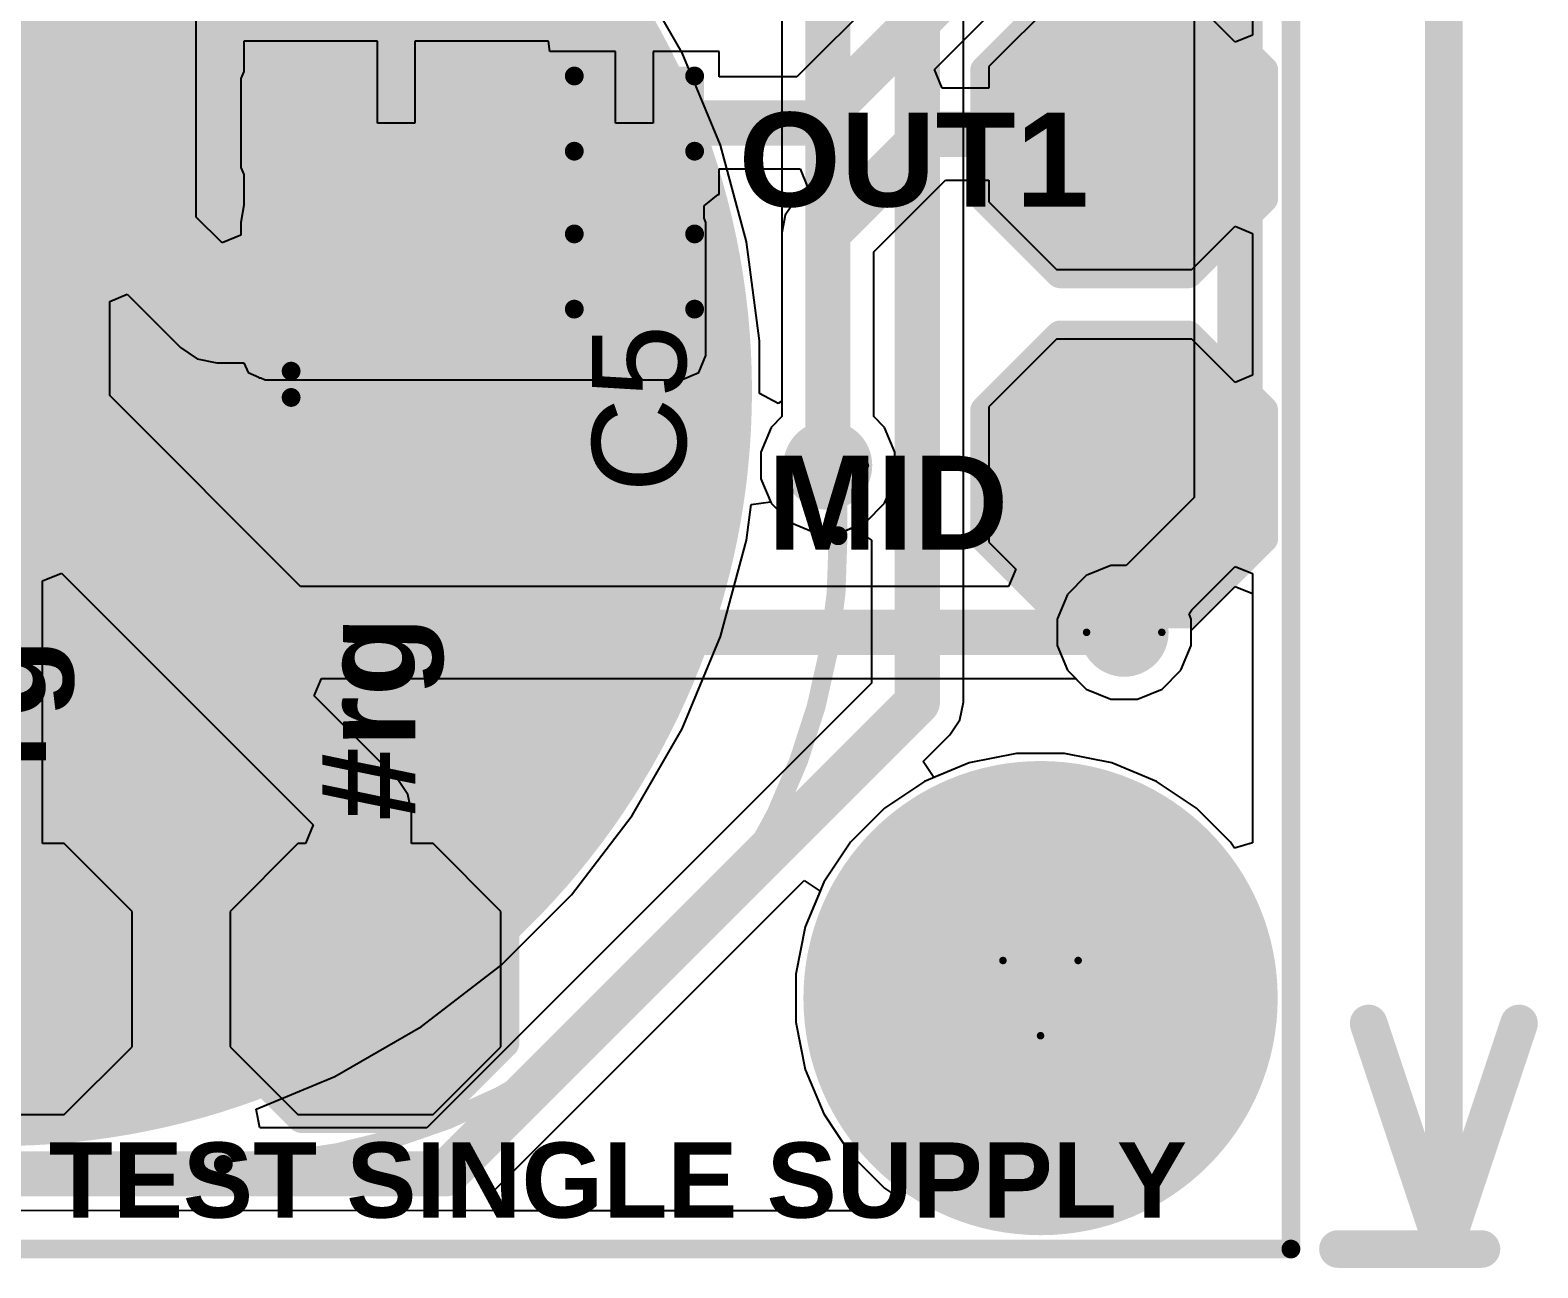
# Model space of a CAD drawing. Header units: inches. Extents: x 0 to 13.7, y 0 to 1.9.
# Drawn here: x 0.3531 to 0.754, y -0.005 to 0.3242 of the extents above; entities that cross this region are included whole.
import ezdxf

# ---------------------------------------------------------------- set-up
doc = ezdxf.new("R2010")
doc.units = ezdxf.units.IN
doc.header["$MEASUREMENT"] = 0
for name, color, linetype in [('Board Outline', 216, 'Continuous'), ('Bottom Layer', 5, 'Continuous'), ('Bottom Overlay', 54, 'Continuous'), ('Bottom Paste', 16, 'Continuous'), ('Bottom Solder', 6, 'Continuous'), ('Dimension', 6, 'Continuous'), ('Drill Drawing', 1, 'Continuous'), ('Multi-Layer', 9, 'Continuous'), ('Pad Holes', 156, 'Continuous'), ('Top Layer', 1, 'Continuous'), ('Top Overlay', 2, 'Continuous'), ('Top Paste', 8, 'Continuous'), ('Top Solder', 216, 'Continuous'), ('Via Holes', 16, 'Continuous')]:
    doc.layers.add(name, color=color, linetype=linetype)
doc.styles.add('Arial', font='', dxfattribs={"height": 0.2})
doc.styles.add('Arial_Bold', font='', dxfattribs={"height": 0.2})
doc.styles.get('Arial').set_extended_font_data('Arial')
doc.styles.get('Arial_Bold').set_extended_font_data('Arial', bold=True)

# ---------------------------------------------------------------- blocks, each defined once
blk = doc.blocks.new('T__________9')
at = {"layer": 'Top Layer'}
blk.add_hatch(color=1, dxfattribs=at).paths.add_polyline_path([(0.015, 0.03), (-0.015, 0.03), (-0.03, 0.015), (-0.03, -0.015), (-0.015, -0.03), (0.015, -0.03), (0.03, -0.015), (0.03, 0.015)])
at = {"layer": 'Top Paste'}
blk.add_hatch(color=8, dxfattribs=at).paths.add_polyline_path([(0.015, 0.03), (-0.015, 0.03), (-0.03, 0.015), (-0.03, -0.015), (-0.015, -0.03), (0.015, -0.03), (0.03, -0.015), (0.03, 0.015)])
at = {"layer": 'Top Solder'}
blk.add_hatch(color=216, dxfattribs=at).paths.add_polyline_path([(0.017, 0.034), (-0.017, 0.034), (-0.034, 0.017), (-0.034, -0.017), (-0.017, -0.034), (0.017, -0.034), (0.034, -0.017), (0.034, 0.017)])
at = {"layer": 'Top Overlay'}
for points in [[(-0.037, 0.017, 0.00787, 0.00787, 0), (-0.017, 0.037, 0.00787, 0.00787, 0)], [(-0.017, 0.037, 0.00787, 0.00787, 0), (0.017, 0.037, 0.00787, 0.00787, 0)], [(0.017, 0.037, 0.00787, 0.00787, 0), (0.037, 0.017, 0.00787, 0.00787, 0)], [(-0.037, -0.017, 0.00787, 0.00787, 0), (-0.037, 0.017, 0.00787, 0.00787, 0)], [(0.037, -0.017, 0.00787, 0.00787, 0), (0.037, 0.017, 0.00787, 0.00787, 0)], [(-0.037, -0.017, 0.00787, 0.00787, 0), (-0.017, -0.037, 0.00787, 0.00787, 0)], [(0.017, -0.037, 0.00787, 0.00787, 0), (0.037, -0.017, 0.00787, 0.00787, 0)], [(-0.017, -0.037, 0.00787, 0.00787, 0), (0.017, -0.037, 0.00787, 0.00787, 0)]]:
    blk.add_lwpolyline(points, format="xyseb", dxfattribs=at)
for points in [[(-0.01897, 0.037, 0.00394, 0.00394, 1), (-0.01503, 0.037, 0.00394, 0.00394, 1)], [(-0.01897, 0.037, 0.00394, 0.00394, 1), (-0.01503, 0.037, 0.00394, 0.00394, 1)], [(0.01503, 0.037, 0.00394, 0.00394, 1), (0.01897, 0.037, 0.00394, 0.00394, 1)], [(0.01503, 0.037, 0.00394, 0.00394, 1), (0.01897, 0.037, 0.00394, 0.00394, 1)], [(-0.03897, 0.017, 0.00394, 0.00394, 1), (-0.03503, 0.017, 0.00394, 0.00394, 1)], [(-0.03897, 0.017, 0.00394, 0.00394, 1), (-0.03503, 0.017, 0.00394, 0.00394, 1)], [(0.03503, 0.017, 0.00394, 0.00394, 1), (0.03897, 0.017, 0.00394, 0.00394, 1)], [(0.03503, 0.017, 0.00394, 0.00394, 1), (0.03897, 0.017, 0.00394, 0.00394, 1)], [(-0.03897, -0.017, 0.00394, 0.00394, 1), (-0.03503, -0.017, 0.00394, 0.00394, 1)], [(-0.03897, -0.017, 0.00394, 0.00394, 1), (-0.03503, -0.017, 0.00394, 0.00394, 1)], [(0.03503, -0.017, 0.00394, 0.00394, 1), (0.03897, -0.017, 0.00394, 0.00394, 1)], [(0.03503, -0.017, 0.00394, 0.00394, 1), (0.03897, -0.017, 0.00394, 0.00394, 1)], [(-0.01897, -0.037, 0.00394, 0.00394, 1), (-0.01503, -0.037, 0.00394, 0.00394, 1)], [(-0.01897, -0.037, 0.00394, 0.00394, 1), (-0.01503, -0.037, 0.00394, 0.00394, 1)], [(0.01503, -0.037, 0.00394, 0.00394, 1), (0.01897, -0.037, 0.00394, 0.00394, 1)], [(0.01503, -0.037, 0.00394, 0.00394, 1), (0.01897, -0.037, 0.00394, 0.00394, 1)]]:
    blk.add_lwpolyline(points, format="xyseb", close=True, dxfattribs=at)
blk = doc.blocks.new('T__________10')
at = {"layer": 'Top Layer'}
blk.add_hatch(color=1, dxfattribs=at).paths.add_polyline_path([(0.015, 0.03), (-0.015, 0.03), (-0.03, 0.015), (-0.03, -0.015), (-0.015, -0.03), (0.015, -0.03), (0.03, -0.015), (0.03, 0.015)])
at = {"layer": 'Top Paste'}
blk.add_hatch(color=8, dxfattribs=at).paths.add_polyline_path([(0.015, 0.03), (-0.015, 0.03), (-0.03, 0.015), (-0.03, -0.015), (-0.015, -0.03), (0.015, -0.03), (0.03, -0.015), (0.03, 0.015)])
at = {"layer": 'Top Solder'}
blk.add_hatch(color=216, dxfattribs=at).paths.add_polyline_path([(0.017, 0.034), (-0.017, 0.034), (-0.034, 0.017), (-0.034, -0.017), (-0.017, -0.034), (0.017, -0.034), (0.034, -0.017), (0.034, 0.017)])
at = {"layer": 'Top Overlay'}
for points in [[(-0.037, 0.017, 0.00787, 0.00787, 0), (-0.017, 0.037, 0.00787, 0.00787, 0)], [(0.017, 0.037, 0.00787, 0.00787, 0), (-0.017, 0.037, 0.00787, 0.00787, 0)], [(0.037, 0.017, 0.00787, 0.00787, 0), (0.017, 0.037, 0.00787, 0.00787, 0)], [(-0.037, -0.017, 0.00787, 0.00787, 0), (-0.037, 0.017, 0.00787, 0.00787, 0)], [(0.037, -0.017, 0.00787, 0.00787, 0), (0.037, 0.017, 0.00787, 0.00787, 0)], [(-0.017, -0.037, 0.00787, 0.00787, 0), (-0.037, -0.017, 0.00787, 0.00787, 0)], [(0.017, -0.037, 0.00787, 0.00787, 0), (0.037, -0.017, 0.00787, 0.00787, 0)], [(0.017, -0.037, 0.00787, 0.00787, 0), (-0.017, -0.037, 0.00787, 0.00787, 0)]]:
    blk.add_lwpolyline(points, format="xyseb", dxfattribs=at)
for points in [[(-0.01897, 0.037, 0.00394, 0.00394, 1), (-0.01503, 0.037, 0.00394, 0.00394, 1)], [(-0.01897, 0.037, 0.00394, 0.00394, 1), (-0.01503, 0.037, 0.00394, 0.00394, 1)], [(0.01503, 0.037, 0.00394, 0.00394, 1), (0.01897, 0.037, 0.00394, 0.00394, 1)], [(0.01503, 0.037, 0.00394, 0.00394, 1), (0.01897, 0.037, 0.00394, 0.00394, 1)], [(-0.03897, 0.017, 0.00394, 0.00394, 1), (-0.03503, 0.017, 0.00394, 0.00394, 1)], [(-0.03897, 0.017, 0.00394, 0.00394, 1), (-0.03503, 0.017, 0.00394, 0.00394, 1)], [(0.03503, 0.017, 0.00394, 0.00394, 1), (0.03897, 0.017, 0.00394, 0.00394, 1)], [(0.03503, 0.017, 0.00394, 0.00394, 1), (0.03897, 0.017, 0.00394, 0.00394, 1)], [(-0.03897, -0.017, 0.00394, 0.00394, 1), (-0.03503, -0.017, 0.00394, 0.00394, 1)], [(-0.03897, -0.017, 0.00394, 0.00394, 1), (-0.03503, -0.017, 0.00394, 0.00394, 1)], [(0.03503, -0.017, 0.00394, 0.00394, 1), (0.03897, -0.017, 0.00394, 0.00394, 1)], [(0.03503, -0.017, 0.00394, 0.00394, 1), (0.03897, -0.017, 0.00394, 0.00394, 1)], [(-0.01897, -0.037, 0.00394, 0.00394, 1), (-0.01503, -0.037, 0.00394, 0.00394, 1)], [(-0.01897, -0.037, 0.00394, 0.00394, 1), (-0.01503, -0.037, 0.00394, 0.00394, 1)], [(0.01503, -0.037, 0.00394, 0.00394, 1), (0.01897, -0.037, 0.00394, 0.00394, 1)], [(0.01503, -0.037, 0.00394, 0.00394, 1), (0.01897, -0.037, 0.00394, 0.00394, 1)]]:
    blk.add_lwpolyline(points, format="xyseb", close=True, dxfattribs=at)
blk = doc.blocks.new('T__________11')
at = {"layer": 'Top Layer'}
blk.add_hatch(color=1, dxfattribs=at).paths.add_polyline_path([(0.015, 0.03), (-0.015, 0.03), (-0.03, 0.015), (-0.03, -0.015), (-0.015, -0.03), (0.015, -0.03), (0.03, -0.015), (0.03, 0.015)])
at = {"layer": 'Top Paste'}
blk.add_hatch(color=8, dxfattribs=at).paths.add_polyline_path([(0.015, 0.03), (-0.015, 0.03), (-0.03, 0.015), (-0.03, -0.015), (-0.015, -0.03), (0.015, -0.03), (0.03, -0.015), (0.03, 0.015)])
at = {"layer": 'Top Solder'}
blk.add_hatch(color=216, dxfattribs=at).paths.add_polyline_path([(0.017, 0.034), (-0.017, 0.034), (-0.034, 0.017), (-0.034, -0.017), (-0.017, -0.034), (0.017, -0.034), (0.034, -0.017), (0.034, 0.017)])
at = {"layer": 'Top Overlay'}
for points in [[(-0.037, 0.017, 0.00787, 0.00787, 0), (-0.017, 0.037, 0.00787, 0.00787, 0)], [(0.017, 0.037, 0.00787, 0.00787, 0), (-0.017, 0.037, 0.00787, 0.00787, 0)], [(0.037, 0.017, 0.00787, 0.00787, 0), (0.017, 0.037, 0.00787, 0.00787, 0)], [(-0.037, -0.017, 0.00787, 0.00787, 0), (-0.037, 0.017, 0.00787, 0.00787, 0)], [(0.037, -0.017, 0.00787, 0.00787, 0), (0.037, 0.017, 0.00787, 0.00787, 0)], [(-0.017, -0.037, 0.00787, 0.00787, 0), (-0.037, -0.017, 0.00787, 0.00787, 0)], [(0.017, -0.037, 0.00787, 0.00787, 0), (0.037, -0.017, 0.00787, 0.00787, 0)], [(0.017, -0.037, 0.00787, 0.00787, 0), (-0.017, -0.037, 0.00787, 0.00787, 0)]]:
    blk.add_lwpolyline(points, format="xyseb", dxfattribs=at)
for points in [[(-0.01897, 0.037, 0.00394, 0.00394, 1), (-0.01503, 0.037, 0.00394, 0.00394, 1)], [(-0.01897, 0.037, 0.00394, 0.00394, 1), (-0.01503, 0.037, 0.00394, 0.00394, 1)], [(0.01503, 0.037, 0.00394, 0.00394, 1), (0.01897, 0.037, 0.00394, 0.00394, 1)], [(0.01503, 0.037, 0.00394, 0.00394, 1), (0.01897, 0.037, 0.00394, 0.00394, 1)], [(-0.03897, 0.017, 0.00394, 0.00394, 1), (-0.03503, 0.017, 0.00394, 0.00394, 1)], [(-0.03897, 0.017, 0.00394, 0.00394, 1), (-0.03503, 0.017, 0.00394, 0.00394, 1)], [(0.03503, 0.017, 0.00394, 0.00394, 1), (0.03897, 0.017, 0.00394, 0.00394, 1)], [(0.03503, 0.017, 0.00394, 0.00394, 1), (0.03897, 0.017, 0.00394, 0.00394, 1)], [(-0.03897, -0.017, 0.00394, 0.00394, 1), (-0.03503, -0.017, 0.00394, 0.00394, 1)], [(-0.03897, -0.017, 0.00394, 0.00394, 1), (-0.03503, -0.017, 0.00394, 0.00394, 1)], [(0.03503, -0.017, 0.00394, 0.00394, 1), (0.03897, -0.017, 0.00394, 0.00394, 1)], [(0.03503, -0.017, 0.00394, 0.00394, 1), (0.03897, -0.017, 0.00394, 0.00394, 1)], [(-0.01897, -0.037, 0.00394, 0.00394, 1), (-0.01503, -0.037, 0.00394, 0.00394, 1)], [(-0.01897, -0.037, 0.00394, 0.00394, 1), (-0.01503, -0.037, 0.00394, 0.00394, 1)], [(0.01503, -0.037, 0.00394, 0.00394, 1), (0.01897, -0.037, 0.00394, 0.00394, 1)], [(0.01503, -0.037, 0.00394, 0.00394, 1), (0.01897, -0.037, 0.00394, 0.00394, 1)]]:
    blk.add_lwpolyline(points, format="xyseb", close=True, dxfattribs=at)
blk = doc.blocks.new('SOIC_8_15')
at = {"layer": 'Top Layer'}
for points in [[(-0.07579, 0.08681), (-0.07579, 0.06319), (-0.13681, 0.06319), (-0.13681, 0.08681)], [(0.13681, 0.08681), (0.13681, 0.06319), (0.07579, 0.06319), (0.07579, 0.08681)], [(-0.07579, 0.03681), (-0.07579, 0.01319), (-0.13681, 0.01319), (-0.13681, 0.03681)], [(0.13681, 0.03681), (0.13681, 0.01319), (0.07579, 0.01319), (0.07579, 0.03681)], [(-0.07579, -0.01319), (-0.07579, -0.03681), (-0.13681, -0.03681), (-0.13681, -0.01319)], [(0.13681, -0.01319), (0.13681, -0.03681), (0.07579, -0.03681), (0.07579, -0.01319)], [(-0.07579, -0.06319), (-0.07579, -0.08681), (-0.13681, -0.08681), (-0.13681, -0.06319)], [(0.13681, -0.06319), (0.13681, -0.08681), (0.07579, -0.08681), (0.07579, -0.06319)]]:
    blk.add_hatch(color=1, dxfattribs=at).paths.add_polyline_path(points)
at = {"layer": 'Top Overlay'}
blk.add_hatch(color=2, dxfattribs=at).paths.add_polyline_path([(-0.072, 0.062), (-0.059, 0.062), (-0.059, 0.088), (-0.072, 0.088)])
at = {"layer": 'Top Paste'}
for points in [[(-0.07579, 0.08681), (-0.07579, 0.06319), (-0.13681, 0.06319), (-0.13681, 0.08681)], [(0.13681, 0.08681), (0.13681, 0.06319), (0.07579, 0.06319), (0.07579, 0.08681)], [(-0.07579, 0.03681), (-0.07579, 0.01319), (-0.13681, 0.01319), (-0.13681, 0.03681)], [(0.13681, 0.03681), (0.13681, 0.01319), (0.07579, 0.01319), (0.07579, 0.03681)], [(-0.07579, -0.01319), (-0.07579, -0.03681), (-0.13681, -0.03681), (-0.13681, -0.01319)], [(0.13681, -0.01319), (0.13681, -0.03681), (0.07579, -0.03681), (0.07579, -0.01319)], [(-0.07579, -0.06319), (-0.07579, -0.08681), (-0.13681, -0.08681), (-0.13681, -0.06319)], [(0.13681, -0.06319), (0.13681, -0.08681), (0.07579, -0.08681), (0.07579, -0.06319)]]:
    blk.add_hatch(color=8, dxfattribs=at).paths.add_polyline_path(points)
at = {"layer": 'Top Solder'}
for points in [[(-0.07179, 0.09081), (-0.07179, 0.05919), (-0.14081, 0.05919), (-0.14081, 0.09081)], [(0.14081, 0.09081), (0.14081, 0.05919), (0.07179, 0.05919), (0.07179, 0.09081)], [(-0.07179, 0.04081), (-0.07179, 0.00919), (-0.14081, 0.00919), (-0.14081, 0.04081)], [(0.14081, 0.04081), (0.14081, 0.00919), (0.07179, 0.00919), (0.07179, 0.04081)], [(-0.07179, -0.00919), (-0.07179, -0.04081), (-0.14081, -0.04081), (-0.14081, -0.00919)], [(0.14081, -0.00919), (0.14081, -0.04081), (0.07179, -0.04081), (0.07179, -0.00919)], [(-0.07179, -0.05919), (-0.07179, -0.09081), (-0.14081, -0.09081), (-0.14081, -0.05919)], [(0.14081, -0.05919), (0.14081, -0.09081), (0.07179, -0.09081), (0.07179, -0.05919)]]:
    blk.add_hatch(color=216, dxfattribs=at).paths.add_polyline_path(points)
at = {"layer": 'Top Overlay'}
for points in [[(-0.07837, 0.091, 0.005, 0.005, 0), (-0.07837, 0.098, 0.005, 0.005, 0)], [(-0.07837, 0.098, 0.005, 0.005, 0), (0.07837, 0.098, 0.005, 0.005, 0)], [(0.07837, 0.091, 0.005, 0.005, 0), (0.07837, 0.098, 0.005, 0.005, 0)], [(-0.148, 0.08, 0.005, 0.005, 0), (-0.143, 0.075, 0.005, 0.005, 0)], [(-0.148, 0.07, 0.005, 0.005, 0), (-0.148, 0.08, 0.005, 0.005, 0)], [(-0.148, 0.07, 0.005, 0.005, 0), (-0.143, 0.075, 0.005, 0.005, 0)], [(-0.07837, -0.098, 0.005, 0.005, 0), (-0.07837, -0.091, 0.005, 0.005, 0)], [(0.07837, -0.098, 0.005, 0.005, 0), (0.07837, -0.091, 0.005, 0.005, 0)], [(-0.07837, -0.098, 0.005, 0.005, 0), (0.07837, -0.098, 0.005, 0.005, 0)]]:
    blk.add_lwpolyline(points, format="xyseb", dxfattribs=at)
for points in [[(-0.07962, 0.098, 0.0025, 0.0025, 1), (-0.07712, 0.098, 0.0025, 0.0025, 1)], [(-0.07962, 0.098, 0.0025, 0.0025, 1), (-0.07712, 0.098, 0.0025, 0.0025, 1)], [(0.07712, 0.098, 0.0025, 0.0025, 1), (0.07962, 0.098, 0.0025, 0.0025, 1)], [(0.07712, 0.098, 0.0025, 0.0025, 1), (0.07962, 0.098, 0.0025, 0.0025, 1)], [(-0.07962, 0.091, 0.0025, 0.0025, 1), (-0.07712, 0.091, 0.0025, 0.0025, 1)], [(0.07712, 0.091, 0.0025, 0.0025, 1), (0.07962, 0.091, 0.0025, 0.0025, 1)], [(-0.14925, 0.08, 0.0025, 0.0025, 1), (-0.14675, 0.08, 0.0025, 0.0025, 1)], [(-0.14925, 0.08, 0.0025, 0.0025, 1), (-0.14675, 0.08, 0.0025, 0.0025, 1)], [(-0.14425, 0.075, 0.0025, 0.0025, 1), (-0.14175, 0.075, 0.0025, 0.0025, 1)], [(-0.14425, 0.075, 0.0025, 0.0025, 1), (-0.14175, 0.075, 0.0025, 0.0025, 1)], [(-0.14925, 0.07, 0.0025, 0.0025, 1), (-0.14675, 0.07, 0.0025, 0.0025, 1)], [(-0.14925, 0.07, 0.0025, 0.0025, 1), (-0.14675, 0.07, 0.0025, 0.0025, 1)], [(-0.07962, -0.091, 0.0025, 0.0025, 1), (-0.07712, -0.091, 0.0025, 0.0025, 1)], [(0.07712, -0.091, 0.0025, 0.0025, 1), (0.07962, -0.091, 0.0025, 0.0025, 1)], [(-0.07962, -0.098, 0.0025, 0.0025, 1), (-0.07712, -0.098, 0.0025, 0.0025, 1)], [(-0.07962, -0.098, 0.0025, 0.0025, 1), (-0.07712, -0.098, 0.0025, 0.0025, 1)], [(0.07712, -0.098, 0.0025, 0.0025, 1), (0.07962, -0.098, 0.0025, 0.0025, 1)], [(0.07712, -0.098, 0.0025, 0.0025, 1), (0.07962, -0.098, 0.0025, 0.0025, 1)]]:
    blk.add_lwpolyline(points, format="xyseb", close=True, dxfattribs=at)
blk = doc.blocks.new('T__________35')
at = {"layer": 'Top Layer'}
blk.add_hatch(color=1, dxfattribs=at).paths.add_polyline_path([(0.015, 0.03), (-0.015, 0.03), (-0.03, 0.015), (-0.03, -0.015), (-0.015, -0.03), (0.015, -0.03), (0.03, -0.015), (0.03, 0.015)])
at = {"layer": 'Top Paste'}
blk.add_hatch(color=8, dxfattribs=at).paths.add_polyline_path([(0.015, 0.03), (-0.015, 0.03), (-0.03, 0.015), (-0.03, -0.015), (-0.015, -0.03), (0.015, -0.03), (0.03, -0.015), (0.03, 0.015)])
at = {"layer": 'Top Solder'}
blk.add_hatch(color=216, dxfattribs=at).paths.add_polyline_path([(0.017, 0.034), (-0.017, 0.034), (-0.034, 0.017), (-0.034, -0.017), (-0.017, -0.034), (0.017, -0.034), (0.034, -0.017), (0.034, 0.017)])
at = {"layer": 'Top Overlay'}
for points in [[(-0.017, 0.037, 0.00787, 0.00787, 0), (-0.037, 0.017, 0.00787, 0.00787, 0)], [(0.017, 0.037, 0.00787, 0.00787, 0), (-0.017, 0.037, 0.00787, 0.00787, 0)], [(0.017, 0.037, 0.00787, 0.00787, 0), (-0.017, 0.037, 0.00787, 0.00787, 0)], [(0.037, 0.017, 0.00787, 0.00787, 0), (0.017, 0.037, 0.00787, 0.00787, 0)], [(-0.037, 0.017, 0.00787, 0.00787, 0), (-0.037, -0.017, 0.00787, 0.00787, 0)], [(0.037, 0.017, 0.00787, 0.00787, 0), (0.037, -0.017, 0.00787, 0.00787, 0)], [(-0.017, -0.037, 0.00787, 0.00787, 0), (-0.037, -0.017, 0.00787, 0.00787, 0)], [(0.037, -0.017, 0.00787, 0.00787, 0), (0.017, -0.037, 0.00787, 0.00787, 0)], [(0.017, -0.037, 0.00787, 0.00787, 0), (-0.017, -0.037, 0.00787, 0.00787, 0)], [(0.017, -0.037, 0.00787, 0.00787, 0), (-0.017, -0.037, 0.00787, 0.00787, 0)]]:
    blk.add_lwpolyline(points, format="xyseb", dxfattribs=at)
for points in [[(-0.01897, 0.037, 0.00394, 0.00394, 1), (-0.01503, 0.037, 0.00394, 0.00394, 1)], [(-0.01897, 0.037, 0.00394, 0.00394, 1), (-0.01503, 0.037, 0.00394, 0.00394, 1)], [(-0.01897, 0.037, 0.00394, 0.00394, 1), (-0.01503, 0.037, 0.00394, 0.00394, 1)], [(0.01503, 0.037, 0.00394, 0.00394, 1), (0.01897, 0.037, 0.00394, 0.00394, 1)], [(0.01503, 0.037, 0.00394, 0.00394, 1), (0.01897, 0.037, 0.00394, 0.00394, 1)], [(0.01503, 0.037, 0.00394, 0.00394, 1), (0.01897, 0.037, 0.00394, 0.00394, 1)], [(-0.03897, 0.017, 0.00394, 0.00394, 1), (-0.03503, 0.017, 0.00394, 0.00394, 1)], [(-0.03897, 0.017, 0.00394, 0.00394, 1), (-0.03503, 0.017, 0.00394, 0.00394, 1)], [(0.03503, 0.017, 0.00394, 0.00394, 1), (0.03897, 0.017, 0.00394, 0.00394, 1)], [(0.03503, 0.017, 0.00394, 0.00394, 1), (0.03897, 0.017, 0.00394, 0.00394, 1)], [(-0.03897, -0.017, 0.00394, 0.00394, 1), (-0.03503, -0.017, 0.00394, 0.00394, 1)], [(-0.03897, -0.017, 0.00394, 0.00394, 1), (-0.03503, -0.017, 0.00394, 0.00394, 1)], [(0.03503, -0.017, 0.00394, 0.00394, 1), (0.03897, -0.017, 0.00394, 0.00394, 1)], [(0.03503, -0.017, 0.00394, 0.00394, 1), (0.03897, -0.017, 0.00394, 0.00394, 1)], [(-0.01897, -0.037, 0.00394, 0.00394, 1), (-0.01503, -0.037, 0.00394, 0.00394, 1)], [(-0.01897, -0.037, 0.00394, 0.00394, 1), (-0.01503, -0.037, 0.00394, 0.00394, 1)], [(-0.01897, -0.037, 0.00394, 0.00394, 1), (-0.01503, -0.037, 0.00394, 0.00394, 1)], [(0.01503, -0.037, 0.00394, 0.00394, 1), (0.01897, -0.037, 0.00394, 0.00394, 1)], [(0.01503, -0.037, 0.00394, 0.00394, 1), (0.01897, -0.037, 0.00394, 0.00394, 1)], [(0.01503, -0.037, 0.00394, 0.00394, 1), (0.01897, -0.037, 0.00394, 0.00394, 1)]]:
    blk.add_lwpolyline(points, format="xyseb", close=True, dxfattribs=at)
blk = doc.blocks.new('_EMG________B_36')
at = {"layer": 'Bottom Layer'}
h = blk.add_hatch(color=5, dxfattribs=at)
edge = h.paths.add_edge_path()
edge.add_arc((0, -0.3932), 0.19685, 0, 360)
at = {"layer": 'Bottom Paste'}
h = blk.add_hatch(color=16, dxfattribs=at)
edge = h.paths.add_edge_path()
edge.add_arc((0, -0.3932), 0.19685, 0, 360)
at = {"layer": 'Bottom Solder'}
h = blk.add_hatch(color=6, dxfattribs=at)
edge = h.paths.add_edge_path()
edge.add_arc((0, -0.3932), 0.20085, 0, 360)
at = {"layer": 'Bottom Overlay'}
for points in [[(0.22375, -0.43172, 0.005, 0.005, 0), (0.22375, 0.43172, 0.005, 0.005, 0)], [(0.22375, -0.43172, 0.005, 0.005, -0.414214), (0.06026, -0.59892, 0.005, 0.005, 0)], [(-0.06026, -0.59892, 0.005, 0.005, 0), (0.06026, -0.59892, 0.005, 0.005, 0)]]:
    blk.add_lwpolyline(points, format="xyseb", dxfattribs=at)
for points in [[(0.2225, -0.43172, 0.0025, 0.0025, 1), (0.225, -0.43172, 0.0025, 0.0025, 1)], [(0.2225, -0.43172, 0.0025, 0.0025, 1), (0.225, -0.43172, 0.0025, 0.0025, 1)], [(0.05901, -0.59892, 0.0025, 0.0025, 1), (0.06151, -0.59892, 0.0025, 0.0025, 1)], [(0.05901, -0.59892, 0.0025, 0.0025, 1), (0.06151, -0.59892, 0.0025, 0.0025, 1)]]:
    blk.add_lwpolyline(points, format="xyseb", close=True, dxfattribs=at)
blk = doc.blocks.new('C___0402_41')
at = {"layer": 'Top Layer'}
for points in [[(-0.0275, -0.0125), (-0.0275, 0.0125), (-0.0095, 0.0125), (-0.0095, -0.0125)], [(0.0095, -0.0125), (0.0095, 0.0125), (0.0275, 0.0125), (0.0275, -0.0125)]]:
    blk.add_hatch(color=1, dxfattribs=at).paths.add_polyline_path(points)
at = {"layer": 'Top Paste'}
for points in [[(-0.0275, -0.0125), (-0.0275, 0.0125), (-0.0095, 0.0125), (-0.0095, -0.0125)], [(0.0095, -0.0125), (0.0095, 0.0125), (0.0275, 0.0125), (0.0275, -0.0125)]]:
    blk.add_hatch(color=8, dxfattribs=at).paths.add_polyline_path(points)
at = {"layer": 'Top Solder'}
for points in [[(-0.02986, -0.01486), (-0.02986, 0.01486), (-0.00714, 0.01486), (-0.00714, -0.01486)], [(0.00714, -0.01486), (0.00714, 0.01486), (0.02986, 0.01486), (0.02986, -0.01486)]]:
    blk.add_hatch(color=216, dxfattribs=at).paths.add_polyline_path(points)
at = {"layer": 'Top Overlay'}
for points in [[(-0.031, 0.016, 0.005, 0.005, 0), (-0.011, 0.016, 0.005, 0.005, 0)], [(-0.031, 0.016, 0.005, 0.005, 0), (-0.031, -0.016, 0.005, 0.005, 0)], [(0.011, 0.016, 0.005, 0.005, 0), (0.031, 0.016, 0.005, 0.005, 0)], [(0.031, 0.016, 0.005, 0.005, 0), (0.031, -0.016, 0.005, 0.005, 0)], [(-0.031, -0.016, 0.005, 0.005, 0), (-0.011, -0.016, 0.005, 0.005, 0)], [(0.011, -0.016, 0.005, 0.005, 0), (0.031, -0.016, 0.005, 0.005, 0)]]:
    blk.add_lwpolyline(points, format="xyseb", dxfattribs=at)
for points in [[(-0.03225, 0.016, 0.0025, 0.0025, 1), (-0.02975, 0.016, 0.0025, 0.0025, 1)], [(-0.03225, 0.016, 0.0025, 0.0025, 1), (-0.02975, 0.016, 0.0025, 0.0025, 1)], [(-0.01225, 0.016, 0.0025, 0.0025, 1), (-0.00975, 0.016, 0.0025, 0.0025, 1)], [(0.00975, 0.016, 0.0025, 0.0025, 1), (0.01225, 0.016, 0.0025, 0.0025, 1)], [(0.02975, 0.016, 0.0025, 0.0025, 1), (0.03225, 0.016, 0.0025, 0.0025, 1)], [(0.02975, 0.016, 0.0025, 0.0025, 1), (0.03225, 0.016, 0.0025, 0.0025, 1)], [(-0.03225, -0.016, 0.0025, 0.0025, 1), (-0.02975, -0.016, 0.0025, 0.0025, 1)], [(-0.03225, -0.016, 0.0025, 0.0025, 1), (-0.02975, -0.016, 0.0025, 0.0025, 1)], [(-0.01225, -0.016, 0.0025, 0.0025, 1), (-0.00975, -0.016, 0.0025, 0.0025, 1)], [(0.00975, -0.016, 0.0025, 0.0025, 1), (0.01225, -0.016, 0.0025, 0.0025, 1)], [(0.02975, -0.016, 0.0025, 0.0025, 1), (0.03225, -0.016, 0.0025, 0.0025, 1)], [(0.02975, -0.016, 0.0025, 0.0025, 1), (0.03225, -0.016, 0.0025, 0.0025, 1)]]:
    blk.add_lwpolyline(points, format="xyseb", close=True, dxfattribs=at)

msp = doc.modelspace()

# ---------------------------------------------------------------- hatches: boundary and pattern name
at = {"layer": 'Bottom Layer'}
h = msp.add_hatch(color=5, dxfattribs=at)
edge = h.paths.add_edge_path()
edge.add_arc((0.56519, 0.20841), 0.01181, 0, 360)
h = msp.add_hatch(color=5, dxfattribs=at)
edge = h.paths.add_edge_path()
edge.add_arc((0.644, 0.164), 0.01181, 0, 360)
h = msp.add_hatch(color=5, dxfattribs=at)
edge = h.paths.add_edge_path()
edge.add_arc((0.62176, 0.06672), 0.05906, 0, 360)
at = {"layer": 'Bottom Solder'}
h = msp.add_hatch(color=6, dxfattribs=at)
edge = h.paths.add_edge_path()
edge.add_arc((0.62176, 0.06672), 0.06306, 0, 360)
at = {"layer": 'Multi-Layer'}
h = msp.add_hatch(color=9, dxfattribs=at)
edge = h.paths.add_edge_path()
edge.add_arc((0.62176, 0.06672), 0.05906, 0, 360)
at = {"layer": 'Pad Holes'}
h = msp.add_hatch(color=7, dxfattribs=at)
edge = h.paths.add_edge_path()
edge.add_arc((0.62176, 0.06672), 0.03937, 0, 360)
at = {"layer": 'Top Layer'}
for points in [[(0.4156, 0.28766), (0.52627, 0.28766), (0.52627, 0.31128), (0.4156, 0.31128)], [(0.4156, 0.23766), (0.52627, 0.23766), (0.52627, 0.273), (0.4156, 0.273)]]:
    msp.add_hatch(color=1, dxfattribs=at).paths.add_polyline_path(points)
h = msp.add_hatch(color=1, dxfattribs=at)
edge = h.paths.add_edge_path()
edge.add_arc((0.56519, 0.20841), 0.01181, 0, 360)
h = msp.add_hatch(color=1, dxfattribs=at)
edge = h.paths.add_edge_path()
edge.add_arc((0.644, 0.164), 0.01181, 0, 360)
h = msp.add_hatch(color=1, dxfattribs=at)
edge = h.paths.add_edge_path()
edge.add_arc((0.62176, 0.06672), 0.05906, 0, 360)
at = {"layer": 'Top Solder'}
h = msp.add_hatch(color=216, dxfattribs=at)
edge = h.paths.add_edge_path()
edge.add_arc((0.62176, 0.06672), 0.06306, 0, 360)
at = {"layer": 'Via Holes'}
h = msp.add_hatch(color=7, dxfattribs=at)
edge = h.paths.add_edge_path()
edge.add_arc((0.56519, 0.20841), 0.00591, 0, 360)
h = msp.add_hatch(color=7, dxfattribs=at)
edge = h.paths.add_edge_path()
edge.add_arc((0.644, 0.164), 0.00591, 0, 360)

# ---------------------------------------------------------------- linework, layer by layer
at = {"layer": 'Board Outline'}
for points in [[(0.68834, -0.00002, 0.005, 0.005, 0), (0.68835, 1.24279, 0.005, 0.005, 0)], [(0, 0, 0.005, 0.005, 0), (0.68834, -0.00002, 0.005, 0.005, 0)]]:
    msp.add_lwpolyline(points, format="xyseb", dxfattribs=at)
msp.add_lwpolyline([(0.68709, -0.00002, 0.0025, 0.0025, 1), (0.68959, -0.00002, 0.0025, 0.0025, 1)], format="xyseb", close=True, dxfattribs=at)
msp.add_lwpolyline([(0.68709, -0.00002, 0.0025, 0.0025, 1), (0.68959, -0.00002, 0.0025, 0.0025, 1)], format="xyseb", close=True, dxfattribs=at)
at = {"layer": 'Bottom Layer'}
for p, q in [((0.66258, 0.68603), (0.66258, 0.19988)), ((0.60124, 0.14539), (0.60124, 0.34805)), ((0.52649, 0.31812), (0.5132, 0.34115)), ((0.55295, 0.32699), (0.55295, 0.22546)), ((0.53667, 0.29356), (0.52649, 0.31812)), ((0.54355, 0.26787), (0.53667, 0.29356)), ((0.54702, 0.24151), (0.54355, 0.26787)), ((0.54702, 0.2275), (0.54702, 0.24151)), ((0.55202, 0.22483), (0.54702, 0.2275)), ((0.55295, 0.22546), (0.55202, 0.22483)), ((0.54355, 0.18855), (0.5448, 0.19803)), ((0.5448, 0.19803), (0.54993, 0.19871)), ((0.54993, 0.19871), (0.55009, 0.19832)), ((0.55009, 0.19832), (0.5551, 0.19331)), ((0.66258, 0.19988), (0.64451, 0.18181)), ((0.5551, 0.19331), (0.56165, 0.1906)), ((0.53667, 0.16287), (0.54355, 0.18855)), ((0.56165, 0.1906), (0.56873, 0.1906)), ((0.56873, 0.1906), (0.57176, 0.19186)), ((0.57176, 0.19186), (0.57676, 0.18852)), ((0.57676, 0.18852), (0.57676, 0.15046)), ((0.64046, 0.18181), (0.63391, 0.1791)), ((0.64451, 0.18181), (0.64046, 0.18181)), ((0.63391, 0.1791), (0.6289, 0.17409)), ((0.6289, 0.17409), (0.62619, 0.16754)), ((0.66181, 0.16451), (0.67352, 0.17622)), ((0.67352, 0.17622), (0.67814, 0.17431)), ((0.67814, 0.17431), (0.67814, 0.10804)), ((0.62619, 0.16754), (0.62619, 0.16046)), ((0.66181, 0.16046), (0.66181, 0.16451)), ((0.52649, 0.1383), (0.53667, 0.16287)), ((0.62619, 0.16046), (0.6289, 0.15391)), ((0.6591, 0.15391), (0.66181, 0.16046)), ((0.6289, 0.15391), (0.63391, 0.1489)), ((0.65409, 0.1489), (0.6591, 0.15391)), ((0.57676, 0.15046), (0.45853, 0.03222)), ((0.63391, 0.1489), (0.64046, 0.14619)), ((0.64754, 0.14619), (0.65409, 0.1489)), ((0.6003, 0.14071), (0.60124, 0.14539)), ((0.64046, 0.14619), (0.64754, 0.14619)), ((0.59765, 0.13674), (0.6003, 0.14071)), ((0.5132, 0.11527), (0.52649, 0.1383)), ((0.59052, 0.12961), (0.59765, 0.13674)), ((0.59335, 0.12537), (0.59052, 0.12961)), ((0.60278, 0.12927), (0.59335, 0.12537)), ((0.61535, 0.13177), (0.60278, 0.12927)), ((0.62816, 0.13177), (0.61535, 0.13177)), ((0.64073, 0.12927), (0.62816, 0.13177)), ((0.65257, 0.12437), (0.64073, 0.12927)), ((0.66323, 0.11725), (0.65257, 0.12437)), ((0.67229, 0.10819), (0.66323, 0.11725)), ((0.49701, 0.09418), (0.5132, 0.11527)), ((0.67336, 0.10659), (0.67229, 0.10819)), ((0.67814, 0.10804), (0.67336, 0.10659)), ((0.47609, 0.01518), (0.55887, 0.09796)), ((0.55887, 0.09796), (0.56311, 0.09513)), ((0.47821, 0.07537), (0.49701, 0.09418)), ((0.56311, 0.09513), (0.5592, 0.08569)), ((0.5592, 0.08569), (0.5567, 0.07313)), ((0.45711, 0.05919), (0.47821, 0.07537)), ((0.5567, 0.07313), (0.5567, 0.06031)), ((0.5567, 0.06031), (0.5592, 0.04774)), ((0.43408, 0.04589), (0.45711, 0.05919)), ((0.41316, 0.03722), (0.43408, 0.04589)), ((0.5592, 0.04774), (0.5641, 0.0359)), ((0.41415, 0.03222), (0.41316, 0.03722)), ((0.45853, 0.03222), (0.41415, 0.03222)), ((0.5641, 0.0359), (0.57122, 0.02525)), ((0.57122, 0.02525), (0.58029, 0.01619)), ((0.58029, 0.01619), (0.58212, 0.01496)), ((0.47816, 0.01018), (0.47609, 0.01518)), ((0.58212, 0.01496), (0.58067, 0.01018)), ((0.58067, 0.01018), (0.47816, 0.01018))]:
    msp.add_line(p, q, dxfattribs=at)
for points in [[(0.67481, 0.19481, 0.012, 0.012, 0), (0.67481, 1.01219, 0.012, 0.012, 0)], [(0.589, 0.14539, 0.012, 0.012, 0), (0.589, 0.361, 0.012, 0.012, 0)], [(0.56519, 0.20841, 0.012, 0.012, 0), (0.56519, 0.33206, 0.012, 0.012, 0)], [(0.644, 0.164, 0.012, 0.012, 0), (0.67481, 0.19481, 0.012, 0.012, 0)], [(0.4636, 0.01999, 0.012, 0.012, 0), (0.589, 0.14539, 0.012, 0.012, 0)], [(0.10599, 0.01999, 0.012, 0.012, 0), (0.4636, 0.01999, 0.012, 0.012, 0)]]:
    msp.add_lwpolyline(points, format="xyseb", dxfattribs=at)
for points in [[(0.56219, 0.20841, 0.006, 0.006, 1), (0.56819, 0.20841, 0.006, 0.006, 1)], [(0.67181, 0.19481, 0.006, 0.006, 1), (0.67781, 0.19481, 0.006, 0.006, 1)], [(0.67181, 0.19481, 0.006, 0.006, 1), (0.67781, 0.19481, 0.006, 0.006, 1)], [(0.641, 0.164, 0.006, 0.006, 1), (0.647, 0.164, 0.006, 0.006, 1)], [(0.586, 0.14539, 0.006, 0.006, 1), (0.592, 0.14539, 0.006, 0.006, 1)], [(0.586, 0.14539, 0.006, 0.006, 1), (0.592, 0.14539, 0.006, 0.006, 1)], [(0.4606, 0.01999, 0.006, 0.006, 1), (0.4666, 0.01999, 0.006, 0.006, 1)], [(0.4606, 0.01999, 0.006, 0.006, 1), (0.4666, 0.01999, 0.006, 0.006, 1)]]:
    msp.add_lwpolyline(points, format="xyseb", close=True, dxfattribs=at)
at = {"layer": 'Dimension'}
for points in [[(0.729, -0.00002, 0.01, 0.01, 0), (0.729, 0.39945, 0.01, 0.01, 0)], [(0.709, 0.05998, 0.01, 0.01, 0), (0.729, -0.00002, 0.01, 0.01, 0)], [(0.729, -0.00002, 0.01, 0.01, 0), (0.749, 0.05998, 0.01, 0.01, 0)], [(0.70084, -0.00002, 0.01, 0.01, 0), (0.739, -0.00002, 0.01, 0.01, 0)]]:
    msp.add_lwpolyline(points, format="xyseb", dxfattribs=at)
for points in [[(0.7065, 0.05998, 0.005, 0.005, 1), (0.7115, 0.05998, 0.005, 0.005, 1)], [(0.7465, 0.05998, 0.005, 0.005, 1), (0.7515, 0.05998, 0.005, 0.005, 1)], [(0.69834, -0.00002, 0.005, 0.005, 1), (0.70334, -0.00002, 0.005, 0.005, 1)], [(0.7265, -0.00002, 0.005, 0.005, 1), (0.7315, -0.00002, 0.005, 0.005, 1)], [(0.7265, -0.00002, 0.005, 0.005, 1), (0.7315, -0.00002, 0.005, 0.005, 1)], [(0.7265, -0.00002, 0.005, 0.005, 1), (0.7315, -0.00002, 0.005, 0.005, 1)], [(0.7365, -0.00002, 0.005, 0.005, 1), (0.7415, -0.00002, 0.005, 0.005, 1)]]:
    msp.add_lwpolyline(points, format="xyseb", close=True, dxfattribs=at)
at = {"layer": 'Drill Drawing'}
for points in [[(0.57519, 0.20841, 0.002, 0.002, 1), (0.55519, 0.20841, 0.002, 0.002, 1)], [(0.55469, 0.20841, 0.001, 0.001, 1), (0.55569, 0.20841, 0.001, 0.001, 1)], [(0.57469, 0.20841, 0.001, 0.001, 1), (0.57569, 0.20841, 0.001, 0.001, 1)], [(0.654, 0.164, 0.002, 0.002, 1), (0.634, 0.164, 0.002, 0.002, 1)], [(0.6335, 0.164, 0.001, 0.001, 1), (0.6345, 0.164, 0.001, 0.001, 1)], [(0.6535, 0.164, 0.001, 0.001, 1), (0.6545, 0.164, 0.001, 0.001, 1)], [(0.61126, 0.07672, 0.001, 0.001, 1), (0.61226, 0.07672, 0.001, 0.001, 1)], [(0.61126, 0.07672, 0.001, 0.001, 1), (0.61226, 0.07672, 0.001, 0.001, 1)], [(0.63126, 0.07672, 0.001, 0.001, 1), (0.63226, 0.07672, 0.001, 0.001, 1)], [(0.63126, 0.07672, 0.001, 0.001, 1), (0.63226, 0.07672, 0.001, 0.001, 1)], [(0.62126, 0.05672, 0.001, 0.001, 1), (0.62226, 0.05672, 0.001, 0.001, 1)], [(0.62126, 0.05672, 0.001, 0.001, 1), (0.62226, 0.05672, 0.001, 0.001, 1)]]:
    msp.add_lwpolyline(points, format="xyseb", close=True, dxfattribs=at)
for points in [[(0.61176, 0.07672, 0.002, 0.002, 0), (0.63176, 0.07672, 0.002, 0.002, 0)], [(0.61176, 0.07672, 0.002, 0.002, 0), (0.62176, 0.05672, 0.002, 0.002, 0)], [(0.62176, 0.05672, 0.002, 0.002, 0), (0.63176, 0.07672, 0.002, 0.002, 0)]]:
    msp.add_lwpolyline(points, format="xyseb", dxfattribs=at)
at = {"layer": 'Top Layer'}
for p, q in [((0.67816, 1.2326), (0.67815, 0.32286)), ((0.39726, 0.27443), (0.39726, 0.35665)), ((0.59354, 0.31371), (0.62265, 0.34282)), ((0.58379, 0.33857), (0.55693, 0.31171)), ((0.626, 0.33247), (0.608, 0.31447)), ((0.67353, 0.32095), (0.662, 0.33247)), ((0.4454, 0.32128), (0.40989, 0.32128)), ((0.40989, 0.32128), (0.40989, 0.31317)), ((0.4454, 0.29947), (0.4454, 0.32128)), ((0.49091, 0.32128), (0.4554, 0.32128)), ((0.4554, 0.32128), (0.4554, 0.29947)), ((0.49127, 0.31847), (0.49091, 0.32128)), ((0.67815, 0.32286), (0.67353, 0.32095)), ((0.50877, 0.31847), (0.49127, 0.31847)), ((0.50877, 0.29947), (0.50877, 0.31847)), ((0.53627, 0.31847), (0.51877, 0.31847)), ((0.51877, 0.31847), (0.51877, 0.29947)), ((0.53627, 0.31171), (0.53627, 0.31847)), ((0.40989, 0.31317), (0.4091, 0.31128)), ((0.59561, 0.30871), (0.59354, 0.31371)), ((0.608, 0.31447), (0.608, 0.30871)), ((0.4091, 0.31128), (0.4091, 0.28766)), ((0.55693, 0.31171), (0.53627, 0.31171)), ((0.608, 0.30871), (0.59561, 0.30871)), ((0.4554, 0.29947), (0.4454, 0.29947)), ((0.51877, 0.29947), (0.50877, 0.29947)), ((0.4091, 0.28766), (0.40989, 0.28577)), ((0.40989, 0.28577), (0.40989, 0.27766)), ((0.53627, 0.28047), (0.53627, 0.28724)), ((0.53627, 0.28724), (0.55782, 0.28724)), ((0.55782, 0.28724), (0.55989, 0.28224)), ((0.55989, 0.28224), (0.55654, 0.27889)), ((0.57742, 0.26517), (0.59649, 0.28424)), ((0.59649, 0.28424), (0.608, 0.28424)), ((0.608, 0.28424), (0.608, 0.27847)), ((0.40989, 0.27766), (0.4091, 0.273)), ((0.40989, 0.27766), (0.40989, 0.27766)), ((0.53227, 0.27747), (0.53603, 0.28047)), ((0.53227, 0.27419), (0.53227, 0.27747)), ((0.53603, 0.28047), (0.53627, 0.28047)), ((0.55654, 0.27889), (0.55389, 0.27492)), ((0.608, 0.27847), (0.626, 0.26047)), ((0.4041, 0.26759), (0.39726, 0.27443)), ((0.4091, 0.273), (0.4091, 0.27298)), ((0.4091, 0.27298), (0.4091, 0.26966)), ((0.53277, 0.273), (0.53227, 0.27419)), ((0.53277, 0.23766), (0.53277, 0.273)), ((0.55389, 0.27492), (0.55295, 0.27023)), ((0.4091, 0.26966), (0.4041, 0.26759)), ((0.55295, 0.27023), (0.55295, 0.22137)), ((0.662, 0.26047), (0.67353, 0.272)), ((0.67353, 0.272), (0.67814, 0.27008)), ((0.67814, 0.27008), (0.67814, 0.23239)), ((0.57742, 0.22137), (0.57742, 0.26517)), ((0.626, 0.26047), (0.662, 0.26047)), ((0.37422, 0.25201), (0.37884, 0.25392)), ((0.37884, 0.25392), (0.39302, 0.23974)), ((0.37422, 0.22698), (0.37422, 0.25201)), ((0.626, 0.242), (0.608, 0.224)), ((0.662, 0.242), (0.626, 0.242)), ((0.67353, 0.23048), (0.662, 0.242)), ((0.39302, 0.23974), (0.39749, 0.23676)), ((0.39749, 0.23676), (0.40275, 0.23571)), ((0.53087, 0.23307), (0.53277, 0.23766)), ((0.40275, 0.23571), (0.40275, 0.23571)), ((0.40275, 0.23571), (0.40991, 0.23571)), ((0.40991, 0.23571), (0.41101, 0.23307)), ((0.41101, 0.23307), (0.41389, 0.23188)), ((0.52627, 0.23117), (0.53087, 0.23307)), ((0.41389, 0.23188), (0.41389, 0.23166)), ((0.41389, 0.23166), (0.41441, 0.23166)), ((0.41441, 0.23166), (0.4156, 0.23117)), ((0.4156, 0.23117), (0.52627, 0.23117)), ((0.67814, 0.23239), (0.67353, 0.23048)), ((0.42497, 0.17624), (0.37422, 0.22698)), ((0.55295, 0.22137), (0.55009, 0.2185)), ((0.58029, 0.2185), (0.57742, 0.22137)), ((0.608, 0.224), (0.608, 0.188)), ((0.55009, 0.2185), (0.54738, 0.21195)), ((0.583, 0.21195), (0.58029, 0.2185)), ((0.54738, 0.21195), (0.54738, 0.20487)), ((0.583, 0.20487), (0.583, 0.21195)), ((0.54738, 0.20487), (0.55009, 0.19832)), ((0.58029, 0.19832), (0.583, 0.20487)), ((0.55009, 0.19832), (0.5551, 0.19331)), ((0.57528, 0.19331), (0.58029, 0.19832)), ((0.5551, 0.19331), (0.56165, 0.1906)), ((0.56873, 0.1906), (0.57528, 0.19331)), ((0.56165, 0.1906), (0.56873, 0.1906)), ((0.608, 0.188), (0.61515, 0.18085)), ((0.61515, 0.18085), (0.61323, 0.17624)), ((0.662, 0.17), (0.67352, 0.18152)), ((0.67352, 0.18152), (0.67814, 0.17961)), ((0.35639, 0.17768), (0.36139, 0.17975)), ((0.35639, 0.1078), (0.35639, 0.17768)), ((0.36139, 0.17975), (0.42834, 0.1128)), ((0.67814, 0.17961), (0.67814, 0.10804)), ((0.61323, 0.17624), (0.42497, 0.17624)), ((0.66126, 0.16889), (0.662, 0.17)), ((0.66181, 0.16754), (0.66126, 0.16889)), ((0.66181, 0.16046), (0.66181, 0.16754)), ((0.6591, 0.15391), (0.66181, 0.16046)), ((0.65409, 0.1489), (0.6591, 0.15391)), ((0.4286, 0.14715), (0.43051, 0.15176)), ((0.43051, 0.15176), (0.63105, 0.15176)), ((0.63105, 0.15176), (0.63391, 0.1489)), ((0.63391, 0.1489), (0.64046, 0.14619)), ((0.64754, 0.14619), (0.65409, 0.1489)), ((0.45088, 0.12487), (0.4286, 0.14715)), ((0.64046, 0.14619), (0.64754, 0.14619)), ((0.60278, 0.12927), (0.59094, 0.12437)), ((0.61535, 0.13177), (0.60278, 0.12927)), ((0.62816, 0.13177), (0.61535, 0.13177)), ((0.64073, 0.12927), (0.62816, 0.13177)), ((0.65257, 0.12437), (0.64073, 0.12927)), ((0.45353, 0.1209), (0.45088, 0.12487)), ((0.59094, 0.12437), (0.58029, 0.11725)), ((0.66323, 0.11725), (0.65257, 0.12437)), ((0.45446, 0.11622), (0.45353, 0.1209)), ((0.58029, 0.11725), (0.57122, 0.10819)), ((0.67229, 0.10819), (0.66323, 0.11725)), ((0.42834, 0.1128), (0.42627, 0.1078)), ((0.45446, 0.1078), (0.45446, 0.11622)), ((0.36216, 0.1078), (0.35639, 0.1078)), ((0.38016, 0.0898), (0.36216, 0.1078)), ((0.42423, 0.1078), (0.40623, 0.0898)), ((0.42627, 0.1078), (0.42423, 0.1078)), ((0.46023, 0.1078), (0.45446, 0.1078)), ((0.47823, 0.0898), (0.46023, 0.1078)), ((0.57122, 0.10819), (0.5641, 0.09753)), ((0.67336, 0.10659), (0.67229, 0.10819)), ((0.67814, 0.10804), (0.67336, 0.10659)), ((0.5641, 0.09753), (0.5592, 0.08569)), ((0.38016, 0.0538), (0.38016, 0.0898)), ((0.40623, 0.0898), (0.40623, 0.0538)), ((0.47823, 0.0538), (0.47823, 0.0898)), ((0.5592, 0.08569), (0.5567, 0.07313)), ((0.5567, 0.07313), (0.5567, 0.06031)), ((0.5567, 0.06031), (0.5592, 0.04774)), ((0.36216, 0.0358), (0.38016, 0.0538)), ((0.40623, 0.0538), (0.42423, 0.0358)), ((0.46023, 0.0358), (0.47823, 0.0538)), ((0.5592, 0.04774), (0.5641, 0.0359)), ((0.32616, 0.0358), (0.36216, 0.0358)), ((0.42423, 0.0358), (0.46023, 0.0358)), ((0.5641, 0.0359), (0.57122, 0.02525)), ((0.57122, 0.02525), (0.58029, 0.01619)), ((0.58029, 0.01619), (0.58212, 0.01496)), ((0.58212, 0.01496), (0.58067, 0.01018)), ((0.58067, 0.01018), (0.0102, 0.0102))]:
    msp.add_line(p, q, dxfattribs=at)
for points in [[(0.3835, 0.26873, 0.015, 0.015, 0), (0.3835, 0.35666, 0.015, 0.015, 0)], [(0.562, 0.29947, 0.012, 0.012, 0), (0.614, 0.35147, 0.012, 0.012, 0)], [(0.36199, 0.22191, 0.012, 0.012, 0), (0.36199, 0.3434, 0.012, 0.012, 0)], [(0.4504, 0.29947, 0.012, 0.012, 0), (0.51377, 0.29947, 0.012, 0.012, 0)], [(0.51377, 0.29947, 0.012, 0.012, 0), (0.562, 0.29947, 0.012, 0.012, 0)], [(0.56519, 0.27023, 0.012, 0.012, 0), (0.59143, 0.29647, 0.012, 0.012, 0)], [(0.59143, 0.29647, 0.012, 0.012, 0), (0.644, 0.29647, 0.012, 0.012, 0)], [(0.3835, 0.26873, 0.015, 0.015, 0), (0.40275, 0.24947, 0.015, 0.015, 0)], [(0.56519, 0.20841, 0.012, 0.012, 0), (0.56519, 0.27023, 0.012, 0.012, 0)], [(0.40275, 0.24947, 0.015, 0.015, 0), (0.4504, 0.24947, 0.015, 0.015, 0)], [(0.36199, 0.22191, 0.012, 0.012, 0), (0.4199, 0.164, 0.012, 0.012, 0)], [(0.34399, 0.21446, 0.012, 0.012, 0), (0.44223, 0.11622, 0.012, 0.012, 0)], [(0.56519, 0.20841, 0.015, 0.015, 0), (0.56684, 0.21006, 0.015, 0.015, 0)], [(0.644, 0.164, 0.012, 0.012, 0), (0.644, 0.206, 0.012, 0.012, 0)], [(0.4199, 0.164, 0.012, 0.012, 0), (0.644, 0.164, 0.012, 0.012, 0)], [(0.44223, 0.0718, 0.012, 0.012, 0), (0.44223, 0.11622, 0.012, 0.012, 0)]]:
    msp.add_lwpolyline(points, format="xyseb", dxfattribs=at)
for points in [[(0.4474, 0.29947, 0.006, 0.006, 1), (0.4534, 0.29947, 0.006, 0.006, 1)], [(0.51077, 0.29947, 0.006, 0.006, 1), (0.51677, 0.29947, 0.006, 0.006, 1)], [(0.51077, 0.29947, 0.006, 0.006, 1), (0.51677, 0.29947, 0.006, 0.006, 1)], [(0.559, 0.29947, 0.006, 0.006, 1), (0.565, 0.29947, 0.006, 0.006, 1)], [(0.559, 0.29947, 0.006, 0.006, 1), (0.565, 0.29947, 0.006, 0.006, 1)], [(0.58843, 0.29647, 0.006, 0.006, 1), (0.59443, 0.29647, 0.006, 0.006, 1)], [(0.58843, 0.29647, 0.006, 0.006, 1), (0.59443, 0.29647, 0.006, 0.006, 1)], [(0.641, 0.29647, 0.006, 0.006, 1), (0.647, 0.29647, 0.006, 0.006, 1)], [(0.37975, 0.26873, 0.0075, 0.0075, 1), (0.38725, 0.26873, 0.0075, 0.0075, 1)], [(0.37975, 0.26873, 0.0075, 0.0075, 1), (0.38725, 0.26873, 0.0075, 0.0075, 1)], [(0.56219, 0.27023, 0.006, 0.006, 1), (0.56819, 0.27023, 0.006, 0.006, 1)], [(0.56219, 0.27023, 0.006, 0.006, 1), (0.56819, 0.27023, 0.006, 0.006, 1)], [(0.399, 0.24947, 0.0075, 0.0075, 1), (0.4065, 0.24947, 0.0075, 0.0075, 1)], [(0.399, 0.24947, 0.0075, 0.0075, 1), (0.4065, 0.24947, 0.0075, 0.0075, 1)], [(0.44665, 0.24947, 0.0075, 0.0075, 1), (0.45415, 0.24947, 0.0075, 0.0075, 1)], [(0.35899, 0.22191, 0.006, 0.006, 1), (0.36499, 0.22191, 0.006, 0.006, 1)], [(0.35899, 0.22191, 0.006, 0.006, 1), (0.36499, 0.22191, 0.006, 0.006, 1)], [(0.56309, 0.21006, 0.0075, 0.0075, 1), (0.57059, 0.21006, 0.0075, 0.0075, 1)], [(0.56144, 0.20841, 0.0075, 0.0075, 1), (0.56894, 0.20841, 0.0075, 0.0075, 1)], [(0.56219, 0.20841, 0.006, 0.006, 1), (0.56819, 0.20841, 0.006, 0.006, 1)], [(0.641, 0.206, 0.006, 0.006, 1), (0.647, 0.206, 0.006, 0.006, 1)], [(0.4169, 0.164, 0.006, 0.006, 1), (0.4229, 0.164, 0.006, 0.006, 1)], [(0.4169, 0.164, 0.006, 0.006, 1), (0.4229, 0.164, 0.006, 0.006, 1)], [(0.641, 0.164, 0.006, 0.006, 1), (0.647, 0.164, 0.006, 0.006, 1)], [(0.641, 0.164, 0.006, 0.006, 1), (0.647, 0.164, 0.006, 0.006, 1)], [(0.43923, 0.11622, 0.006, 0.006, 1), (0.44523, 0.11622, 0.006, 0.006, 1)], [(0.43923, 0.11622, 0.006, 0.006, 1), (0.44523, 0.11622, 0.006, 0.006, 1)], [(0.43923, 0.0718, 0.006, 0.006, 1), (0.44523, 0.0718, 0.006, 0.006, 1)]]:
    msp.add_lwpolyline(points, format="xyseb", close=True, dxfattribs=at)

# ---------------------------------------------------------------- block references
for name, p in [('_EMG________B_36', (0.34417, 0.62141)), ('SOIC_8_15', (0.3441, 0.32447)), ('T__________9', (0.644, 0.29647))]:
    msp.add_blockref(name, p)
for name, p, rotation in [('C___0402_41', (0.51377, 0.28097), 90), ('T__________35', (0.644, 0.206), 180), ('T__________10', (0.34416, 0.0718), 270), ('T__________11', (0.44223, 0.0718), 270)]:
    msp.add_blockref(name, p, dxfattribs=dict(rotation=rotation))

# ---------------------------------------------------------------- texts
at = {"layer": 'Top Overlay'}
for s, rotation, style, p in [('OUT1', 360, 'Arial_Bold', (0.54148, 0.27726)), ('C5', 90, 'Arial', (0.5275, 0.20117)), ('MID', 360, 'Arial_Bold', (0.54919, 0.186)), ('#rg', 90, 'Arial_Bold', (0.45549, 0.11397)), ('*rg', 90, 'Arial_Bold', (0.35725, 0.11397))]:
    msp.add_text(s, height=0.025, rotation=rotation, dxfattribs=dict(at, style=style)).set_placement(p)
at = {"layer": 'Top Overlay', "style": 'Arial_Bold'}
msp.add_text('BOTH SB3 & SB4 USE TO TEST SINGLE SUPPLY', height=0.02, dxfattribs=at).set_placement((0.00719, 0.00833))

doc.saveas('drawing.dxf')
